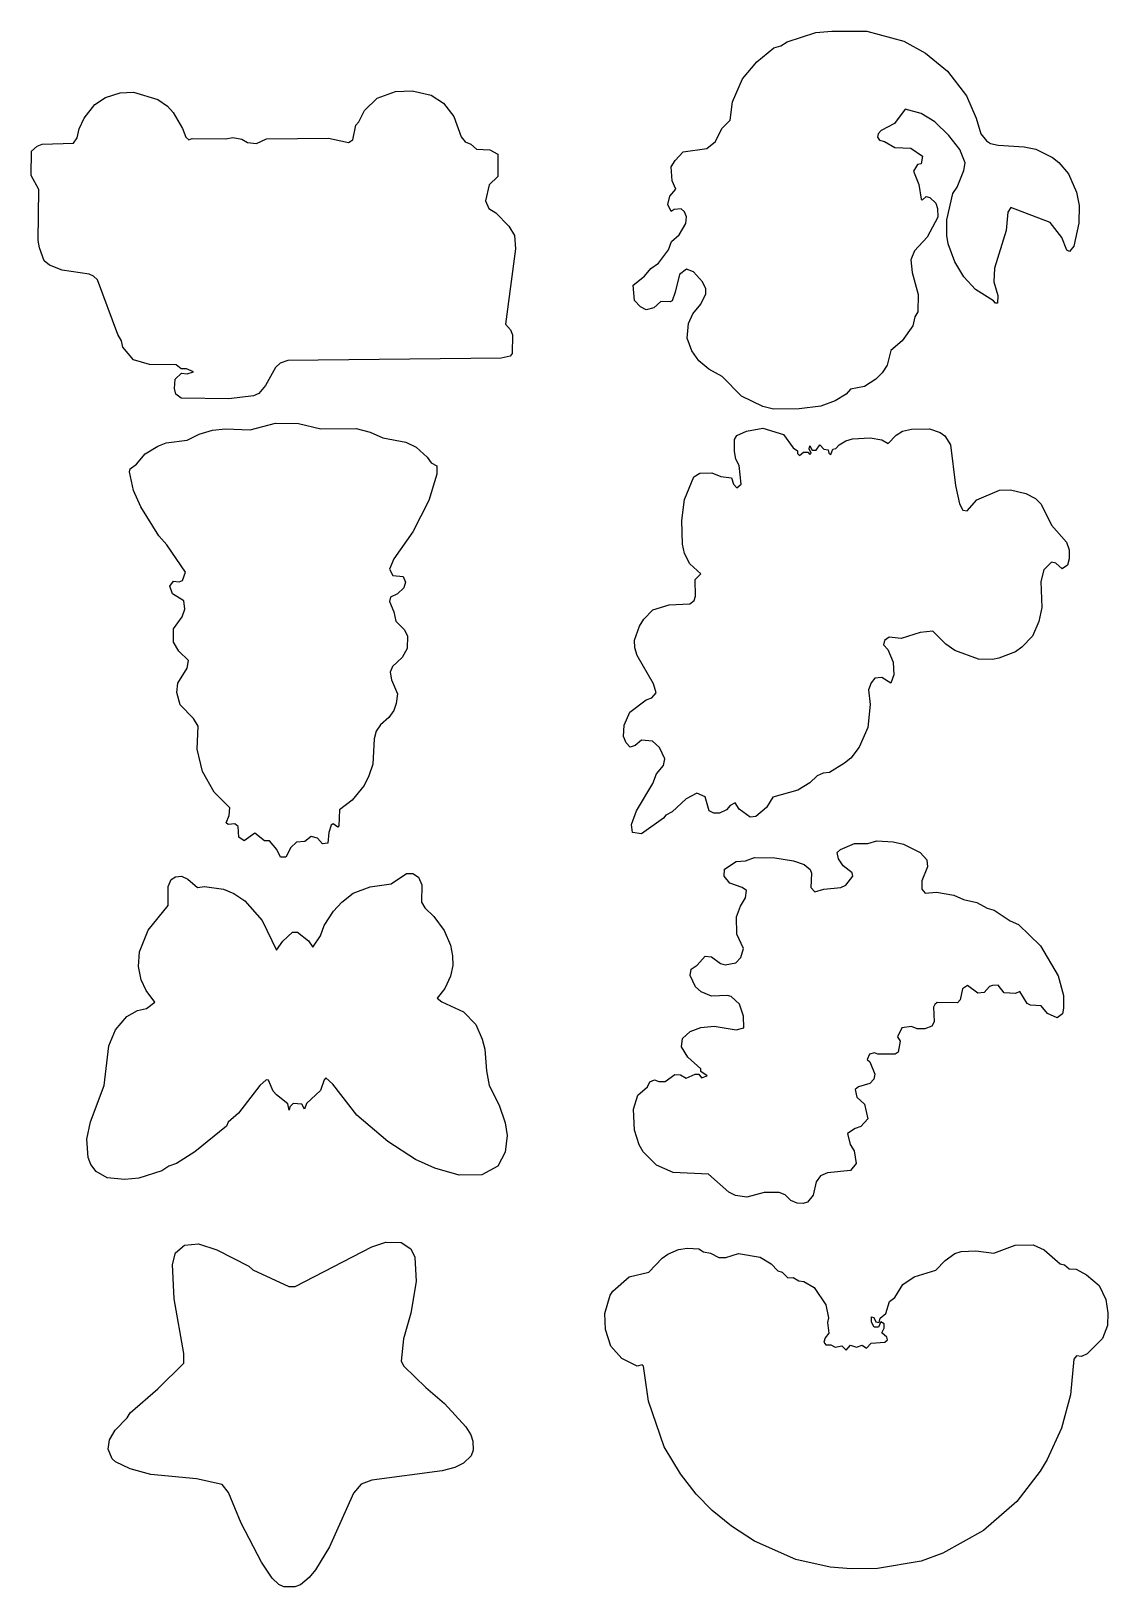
# Model space of a CAD drawing. Header units: metres. Extents: x -3 to 165, y 10 to 254.
import ezdxf

# ---------------------------------------------------------------- set-up
doc = ezdxf.new("R2010")
doc.units = ezdxf.units.M
doc.layers.add('TOPPERS_CUT', color=4, linetype='Continuous')

msp = doc.modelspace()

# ---------------------------------------------------------------- linework, layer by layer
at = {"layer": 'TOPPERS_CUT'}
for points in [[(111.25, 194.85), (107.93, 196.51), (104.89, 199.57), (102.78, 200.75), (101.26, 202.03), (100.15, 203.62), (99.42, 205.61), (99.6, 207.91), (100.28, 209.42), (101.56, 210.94), (102.34, 212.54), (102.33, 213.34), (101.82, 214.44), (100.4, 216.02), (99.3, 216.41), (98.21, 215.6), (97.54, 212.79), (97.06, 211.48), (96.76, 211.28), (95.26, 211.36), (94.17, 210.35), (92.97, 210.04), (92.07, 210.53), (91.16, 211.52), (90.93, 213.91), (92.71, 215.33), (93.7, 216.55), (94.89, 217.36), (96.46, 219.48), (96.95, 220.78), (98.14, 221.8), (99.22, 223.61), (99.31, 224.61), (99, 225.41), (98.49, 225.9), (97.39, 225.79), (96.9, 225.48), (96.38, 226.58), (96.67, 227.88), (97.65, 228.99), (97.04, 230.28), (96.91, 232.48), (97.5, 233.49), (98.79, 234.81), (102.48, 235.35), (103.87, 236.46), (104.85, 238.48), (106.13, 239.79), (106.5, 242.69), (108.06, 246.31), (110.33, 248.94), (113, 251.17), (114.1, 251.48), (115.09, 252.09), (119.57, 253.55), (122.07, 253.77), (127.57, 253.74), (133.39, 252.2), (136.81, 250.34), (140.25, 247.48), (143.19, 243.62), (144.73, 240.13), (145.46, 237.64), (146.37, 236.55), (146.98, 236.16), (148.18, 235.87), (152.28, 235.62), (154.09, 235.24), (156.7, 233.97), (157.71, 233.18), (159.23, 231.4), (160.46, 228.51), (160.89, 226.42), (160.82, 223.62), (160.06, 220.01), (159.37, 219.2), (158.97, 219.4), (158.15, 221.39), (156.32, 223.77), (150.19, 226.1), (149.7, 225.39), (149.43, 222.49), (147.6, 216.56), (147.52, 214.46), (148.15, 212.27), (148.06, 211.07), (147.76, 211.07), (147.46, 211.46), (144.64, 213.23), (142.82, 215.21), (141.39, 217.59), (140.36, 220.38), (140.14, 221.68), (140.11, 224.18), (141.07, 228.29), (141.75, 229.3), (142.82, 231.91), (143.01, 233.11), (142.19, 235.2), (140.46, 237.38), (138.24, 239.56), (136.12, 240.83), (133.61, 241.51), (131.94, 239.29), (129.85, 238.16), (129.36, 237.66), (129.26, 237.16), (129.57, 236.66), (130.37, 236.47), (131.98, 235.49), (134.48, 235.42), (136.3, 234.14), (136.11, 232.93), (135.51, 232.83), (134.92, 231.82), (135.75, 229.73), (136.08, 227.43), (136.28, 227.24), (136.87, 227.84), (137.47, 227.65), (138.38, 226.76), (138.69, 225.96), (138.71, 224.56), (137.04, 221.44), (135.07, 219.32), (134.48, 217.91), (134.71, 215.92), (135.65, 212.43), (135.58, 209.73), (135.09, 208.92), (134.8, 207.52), (133.13, 205.2), (131.35, 203.68), (130.77, 201.37), (129.99, 200.16), (129, 199.15), (127.21, 198.03), (125.02, 197.6), (124.33, 196.8), (122.64, 195.78), (120.35, 194.95), (116.95, 194.51), (112.95, 194.47)], [(-2.15, 219.75), (-2.36, 220.94), (-2.25, 228.94), (-3.48, 231.13), (-3.42, 234.93), (-2.53, 235.74), (-1.73, 236.05), (3.17, 236.21), (3.76, 237.01), (4.04, 238.42), (4.82, 240.13), (6.5, 242.25), (8.18, 243.37), (10.48, 244.09), (12.57, 244.22), (16.39, 243.06), (17.9, 241.98), (18.81, 240.99), (20.24, 238.5), (20.76, 237.11), (21.26, 236.72), (21.76, 236.92), (27.06, 236.88), (28.16, 237.09), (29.56, 236.81), (30.47, 236.32), (31.87, 236.14), (33.46, 236.86), (43.16, 236.97), (46.27, 236.3), (46.96, 236.71), (47.44, 239.02), (47.93, 239.52), (48.81, 241.33), (50.79, 243.25), (53.68, 244.29), (56.27, 244.42), (59.28, 243.75), (61.2, 242.47), (62.82, 240.39), (63.96, 237.21), (64.57, 236.41), (65.47, 236.02), (66.38, 235.23), (68.48, 235.16), (69.69, 234.47), (69.73, 230.97), (68.35, 229.66), (67.77, 227.15), (68.29, 225.95), (69.4, 225.27), (71.42, 223.19), (72.34, 221.7), (72.46, 219.6), (70.9, 207.78), (71.71, 206.89), (72.02, 206.1), (71.95, 203.19), (71.65, 202.79), (70.26, 202.48), (36.76, 202.09), (35.56, 201.68), (34.87, 200.97), (33.3, 198.15), (32.22, 196.94), (31.42, 196.53), (27.53, 196.08), (20.03, 196.2), (19.22, 196.79), (19.01, 197.69), (19.09, 199.19), (20.08, 200.1), (20.98, 200.01), (21.98, 200.32), (20.87, 200.81), (20.07, 200.8), (19.27, 201.39), (15.07, 201.44), (12.56, 202.21), (10.93, 204.19), (10.72, 205.19), (10.11, 206.18), (6.91, 214.75), (6.31, 215.34), (5.6, 215.63), (1.39, 216.29), (-0.61, 217.06), (-1.42, 217.75)], [(35.65, 124.17), (35.04, 125.37), (33.92, 126.75), (33.12, 126.74), (31.61, 127.93), (29.93, 126.71), (29.12, 127.3), (29, 129), (28.49, 129.39), (27.4, 129.28), (27.09, 129.57), (27.58, 130.68), (27.67, 131.88), (25.24, 134.35), (23.4, 137.63), (22.56, 141.12), (22.72, 144.73), (22, 145.92), (19.88, 148.09), (19.36, 149.99), (19.54, 151.49), (21.01, 153.81), (21.2, 155.01), (19.68, 156.49), (18.87, 157.88), (18.84, 159.98), (20.22, 161.9), (20.61, 163.1), (20.49, 164.4), (18.68, 165.48), (18.27, 166.68), (18.86, 167.48), (19.76, 167.39), (20.25, 167.6), (20.74, 168.9), (17.79, 173.17), (16.57, 174.56), (13.72, 179.12), (12.59, 181.71), (11.96, 184.6), (12.05, 185.11), (13.05, 185.82), (14.43, 187.43), (16.41, 188.66), (17.71, 189.17), (21, 189.61), (22.89, 190.53), (24.98, 191.15), (26.98, 191.38), (30.88, 191.22), (34.87, 192.27), (38.47, 192.21), (41.98, 191.35), (47.48, 191.41), (49.69, 190.84), (51.7, 189.96), (55.31, 189.3), (56.92, 188.52), (58.64, 186.94), (59.25, 186.05), (60.15, 185.56), (60.17, 184.26), (58.91, 180.14), (56.37, 175.21), (53.42, 170.98), (52.74, 169.37), (53.25, 168.38), (54.85, 168.2), (55.26, 167.3), (54.97, 166.4), (53.98, 165.49), (52.89, 164.97), (52.7, 164.27), (53.41, 162.68), (53.73, 161.18), (55.05, 159.9), (55.56, 158.9), (55.48, 156.9), (54.7, 155.49), (53.21, 154.08), (52.82, 153.17), (53.04, 151.97), (53.96, 149.78), (53.78, 148.28), (53.39, 147.18), (52.6, 146.07), (51.32, 144.95), (50.63, 143.95), (50.34, 142.74), (50.09, 138.74), (49.51, 136.93), (48.73, 135.42), (46.85, 133.1), (44.87, 131.58), (44.8, 129.08), (44.6, 128.88), (43.9, 129.37), (43.6, 129.16), (43.21, 128.06), (43.03, 126.36), (42.23, 126.25), (41.42, 127.14), (40.42, 127.43), (39.43, 126.62), (38.13, 126.5), (37.24, 125.69), (36.45, 124.18)], [(90.81, 128.01), (90.7, 129.31), (91.48, 131.41), (94.03, 135.74), (94.61, 137.25), (95.69, 138.56), (95.88, 139.57), (95.06, 141.36), (93.95, 142.34), (92.25, 142.52), (91.26, 141.71), (90.46, 141.4), (89.85, 142.1), (89.44, 143.09), (89.52, 144.89), (90.4, 146.9), (92.98, 148.83), (93.87, 149.14), (94.56, 149.95), (94.15, 151.35), (91.59, 155.82), (91.18, 157.01), (91.17, 158.21), (91.94, 160.42), (92.63, 161.53), (94.01, 162.95), (96.6, 163.78), (99.8, 163.91), (100.5, 164.42), (100.69, 165.12), (100.66, 167.72), (101.55, 168.63), (99.83, 170.21), (99.01, 171.8), (98.69, 173.3), (98.55, 177), (99.01, 180.3), (100.47, 183.82), (101.37, 184.43), (103.27, 184.45), (104.67, 183.87), (106.38, 183.69), (106.69, 182.69), (107.19, 182.1), (107.89, 182.71), (107.55, 185.6), (107.04, 186.6), (106.83, 187.79), (106.81, 189.69), (107.2, 190.3), (108.69, 191.02), (111.29, 191.45), (114.5, 190.48), (116.02, 188.4), (116.73, 187.91), (116.73, 187.51), (117.04, 187.21), (117.63, 187.72), (118.33, 187.73), (118.63, 187.33), (118.83, 187.53), (118.52, 188.23), (118.62, 188.73), (119.03, 188.03), (119.63, 188.04), (120.22, 188.85), (120.83, 188.16), (121.53, 188.06), (121.63, 187.56), (121.93, 187.37), (122.23, 188.17), (122.72, 188.28), (123.22, 188.88), (124.31, 189.5), (125.31, 189.81), (128.11, 189.94), (129.91, 189.66), (130.92, 189.07), (132.2, 190.39), (133.19, 191), (134.59, 191.31), (137.39, 191.35), (139.1, 190.77), (139.8, 190.27), (140.72, 188.88), (141.49, 182.49), (142.12, 179.6), (142.64, 178.61), (143.34, 178.51), (144.82, 180.23), (148.4, 181.77), (150.1, 181.79), (152.51, 181.22), (154.02, 180.44), (154.93, 179.55), (156.56, 176.26), (158.9, 173.59), (159.31, 172.4), (159.32, 171), (159.04, 169.99), (158.24, 169.38), (157.23, 170.27), (156.53, 170.46), (155.34, 169.25), (154.87, 167.44), (155.01, 163.35), (154.54, 161.14), (153.56, 158.83), (151.88, 157.11), (150.89, 156.4), (148.3, 155.37), (147.31, 155.16), (145.11, 155.23), (141.39, 156.59), (139.98, 157.57), (137.95, 159.65), (135.96, 159.43), (132.97, 158.49), (131.06, 158.67), (130.37, 158.16), (130.18, 157.46), (130.89, 156.77), (131.71, 154.78), (131.83, 152.78), (131.35, 151.47), (129.94, 152.36), (128.84, 152.24), (128.25, 151.54), (127.86, 150.43), (128.09, 148.14), (127.73, 144.53), (126.36, 141.42), (125.08, 139.7), (124.09, 138.89), (121.71, 137.46), (120.71, 137.35), (119.81, 136.94), (118.63, 135.83), (116.74, 134.7), (112.85, 133.56), (111.87, 131.95), (110.19, 130.53), (109.29, 130.42), (107.57, 131.7), (106.96, 132.69), (106.17, 132.28), (105.57, 131.58), (104.48, 131.06), (103.58, 131.05), (102.88, 131.45), (102.25, 133.64), (100.94, 134.22), (99.25, 133.3), (97.08, 131.28), (96.08, 130.77), (95.69, 130.26), (92.22, 127.82)], [(94.61, 75.85), (92.49, 77.92), (91.88, 79.02), (91.15, 81.31), (91.01, 84.61), (91.69, 86.81), (93.17, 88.13), (93.56, 88.94), (94.26, 89.24), (94.96, 88.95), (95.96, 88.96), (97.45, 90.08), (98.35, 89.99), (99.26, 89.5), (100.65, 90.12), (101.25, 90.12), (101.66, 89.53), (102.55, 89.84), (101.55, 90.53), (101.54, 90.93), (99.52, 92.8), (98.5, 94.39), (98.69, 95.69), (99.87, 96.81), (101.57, 97.43), (103.66, 97.65), (107.07, 97.09), (108.27, 97.41), (108.25, 99.2), (107.62, 101.1), (106.31, 102.28), (105.71, 102.48), (103.21, 102.35), (101.6, 103.03), (100.69, 103.82), (99.87, 105.61), (100.06, 106.61), (100.95, 107.22), (102.24, 108.64), (103.24, 108.55), (104.65, 107.46), (105.35, 107.27), (107.05, 107.59), (107.84, 108.4), (108.22, 109.81), (107.2, 112.09), (107.17, 114.79), (107.75, 116.5), (108.53, 117.81), (108.72, 118.91), (108.01, 119.4), (106.11, 120.08), (105.19, 121.17), (105.28, 122.27), (107.07, 123.49), (108.57, 123.61), (109.96, 124.13), (113.16, 124.06), (116.07, 123.6), (117.77, 123.02), (118.68, 122.23), (118.89, 121.63), (118.81, 119.43), (119.42, 118.73), (120.82, 119.15), (123.52, 119.38), (124.31, 119.79), (125.39, 121.2), (125.29, 121.7), (123.88, 122.79), (123.16, 123.88), (122.95, 124.88), (123.45, 125.38), (125.64, 126.31), (127.74, 126.33), (129.13, 126.75), (131.73, 126.58), (133.34, 126.19), (135.95, 124.92), (136.97, 123.74), (137.08, 122.64), (136.2, 120.43), (136.22, 119.13), (136.73, 118.53), (138.52, 118.65), (141.23, 118.19), (142.74, 117.5), (144.84, 117.03), (146.45, 116.14), (147.56, 115.86), (150.08, 114.19), (151.38, 113.6), (154.82, 110.24), (157.58, 105.57), (158.41, 102.48), (158.43, 100.48), (158.25, 99.58), (157.45, 98.97), (155.94, 99.65), (154.93, 100.84), (153.23, 100.92), (152.73, 101.22), (151.6, 103.1), (150.91, 102.8), (149.11, 102.87), (148.19, 104.06), (147.29, 104.05), (146.8, 103.85), (146.01, 102.94), (145.01, 102.83), (143.39, 104.01), (142.6, 103.5), (142.22, 101.8), (141.82, 101.29), (138.62, 101.35), (138.23, 101.05), (138.03, 100.65), (138.16, 98.35), (137.77, 97.64), (136.67, 97.23), (135.47, 97.22), (134.57, 97.61), (133.07, 97.39), (132.38, 95.98), (132.79, 95.29), (132.51, 93.58), (132.02, 93.28), (129.32, 93.25), (128.81, 93.44), (128.02, 93.23), (127.63, 92.43), (128.03, 92.03), (128.85, 90.14), (128.66, 89.34), (128.07, 88.63), (126.27, 88.11), (125.78, 87.71), (125.99, 86.51), (127.21, 85.42), (127.73, 83.13), (126.65, 81.92), (125.75, 81.6), (124.56, 80.79), (124.98, 79.1), (125.59, 78.1), (125.91, 76.11), (125.03, 75), (121.43, 74.65), (120.33, 74.14), (119.65, 73.23), (119.17, 71.13), (118.28, 70.02), (117.58, 69.81), (116.68, 69.9), (115.68, 70.29), (114.77, 71.18), (113.86, 71.57), (111.46, 71.54), (108.77, 70.81), (106.97, 71.09), (105.96, 71.58), (102.73, 74.44), (97.23, 74.68)], [(6.72, 74.84), (5.91, 75.93), (5.49, 77.02), (5.26, 79.92), (5.83, 82.63), (7.96, 88.35), (8.69, 94.56), (9.76, 97.07), (11.54, 99.19), (13.23, 100.11), (14.63, 100.43), (15.91, 101.44), (14.59, 103.23), (13.77, 104.92), (13.35, 107.02), (13.52, 109.32), (14.88, 112.73), (18.04, 116.57), (18.01, 119.57), (18.49, 120.68), (19.19, 121.08), (20.09, 121.19), (21.09, 120.71), (22.61, 119.42), (23.71, 119.54), (26.71, 119.17), (28.32, 118.49), (30.03, 117.31), (32.77, 114.24), (35.02, 109.56), (36.01, 110.98), (37.49, 112.39), (38.29, 112.4), (40.01, 111.02), (40.72, 110.03), (41.9, 111.84), (42.48, 113.45), (43.95, 115.67), (45.24, 117.08), (47.02, 118.5), (49.71, 119.53), (53, 119.97), (55.39, 121.6), (56.39, 121.61), (57.29, 121.02), (57.81, 119.83), (57.74, 117.13), (58.25, 116.23), (59.66, 114.85), (61.29, 112.67), (62.31, 110.38), (62.63, 108.68), (62.65, 107.18), (62.27, 105.48), (61.39, 103.57), (60.21, 102.05), (60.92, 101.46), (64.34, 99.9), (66.26, 97.92), (67.28, 95.63), (67.7, 94.04), (67.94, 90.64), (68.37, 88.35), (69.9, 85.26), (70.84, 82.47), (71.16, 80.48), (70.89, 77.87), (69.71, 75.66), (67.23, 74.33), (63.63, 74.29), (59.82, 75.35), (56.8, 76.71), (52.47, 79.56), (47.62, 83.71), (43.86, 88.56), (42.75, 89.55), (42.46, 89.25), (41.88, 87.54), (39.7, 85.52), (39.41, 84.61), (39, 85.41), (37.6, 85.49), (37.1, 84.99), (37.01, 84.49), (36.8, 85.48), (34.98, 86.86), (34.48, 87.46), (33.76, 89.15), (33.36, 89.24), (32.37, 88.33), (29.02, 83.99), (27.43, 82.58), (27.14, 81.97), (22.18, 77.92), (19.31, 76.08), (18.11, 75.67), (17.02, 74.96), (13.43, 73.81), (11.23, 73.59), (8.43, 73.86)], [(36.17, 9.67), (35.37, 10.06), (34.35, 11.05), (32.63, 13.53), (29.45, 19.69), (27.5, 24.47), (26.48, 25.76), (22.47, 26.62), (15.27, 27.33), (12.06, 28.2), (9.74, 29.27), (9.24, 29.76), (8.62, 31.26), (8.8, 32.76), (9.69, 34.27), (11.56, 36.19), (12.05, 37), (16.41, 40.75), (20.47, 44.79), (20.45, 46.29), (18.95, 54.88), (18.69, 60.27), (19.17, 62.08), (20.55, 63.3), (22.75, 63.52), (25.66, 62.55), (30.69, 60.01), (31.3, 59.42), (36.93, 56.78), (37.93, 56.79), (49.96, 63.03), (52.15, 63.76), (54.55, 63.69), (56.06, 62.7), (56.68, 61.41), (56.92, 57.61), (56.08, 52.6), (54.92, 48.59), (54.56, 45.08), (54.97, 44.29), (58.41, 40.93), (61.34, 38.46), (64.68, 34.8), (65.5, 33.51), (65.81, 32.51), (65.83, 31.11), (65.54, 30.21), (64.35, 29.1), (62.96, 28.38), (60.96, 27.86), (49.98, 26.43), (48.28, 25.81), (47.1, 24.4), (43.3, 15.95), (41.14, 12.33), (40.15, 11.12), (38.77, 10), (37.87, 9.69)], [(86.61, 50.05), (86.48, 52.55), (87.35, 55.46), (87.74, 56.07), (90.31, 58.3), (93.41, 59.03), (95.48, 61.26), (96.37, 61.87), (98.07, 62.59), (99.46, 62.8), (101.26, 62.72), (101.97, 62.23), (103.07, 62.04), (104.38, 61.36), (105.48, 61.37), (107.47, 61.99), (110.88, 61.43), (112.59, 60.35), (113.61, 59.26), (114.31, 59.07), (115.22, 58.18), (116.02, 58.19), (116.92, 57.7), (117.72, 57.61), (119.34, 56.63), (121.17, 53.95), (121.59, 51.86), (121.4, 51.15), (121.62, 49.46), (121.03, 48.75), (120.83, 48.05), (121.14, 47.65), (121.94, 47.66), (122.64, 47.27), (123.64, 47.48), (124.35, 46.79), (125.04, 47.59), (125.94, 47.3), (126.84, 47.62), (127.55, 47.12), (128.24, 47.93), (130.43, 48.06), (130.83, 48.46), (130.73, 48.86), (129.92, 49.55), (130.31, 50.26), (130.3, 50.96), (129.8, 51.25), (129.41, 50.44), (128.71, 50.44), (128.3, 51.23), (128.29, 52.03), (128.69, 51.94), (129, 51.24), (129.5, 51.15), (129.69, 51.85), (130.58, 52.56), (131.16, 54.47), (131.95, 55.07), (133.23, 57.09), (135.02, 58.31), (138.41, 59.35), (139.89, 60.87), (141.38, 61.98), (142.37, 62.29), (144.67, 62.42), (147.48, 62.05), (150.86, 63.29), (153.66, 63.32), (155.37, 62.54), (157.9, 60.37), (158.6, 60.18), (159.3, 59.59), (160.41, 59.5), (162.02, 58.62), (164.04, 56.94), (165.06, 54.75), (165.38, 52.66), (165.31, 50.66), (164.53, 48.65), (162.16, 46.22), (161.26, 45.81), (160.46, 45.9), (160.07, 45.4), (159.53, 39.79), (158.09, 34.57), (155.85, 29.65), (154.77, 27.83), (151.12, 23.09), (145.88, 18.53), (139.52, 14.96), (136.13, 13.72), (129.24, 12.54), (125.14, 12.49), (121.84, 12.76), (116.43, 13.99), (109.99, 16.82), (106.37, 19.18), (103.34, 21.64), (100.81, 24.21), (98.37, 27.39), (95.82, 31.66), (93.34, 38.83), (92.58, 44.32), (92.37, 44.52), (91.58, 44.31), (89.16, 45.48), (87.44, 47.46)]]:
    msp.add_lwpolyline(points, close=True, dxfattribs=at)

doc.saveas('drawing.dxf')
